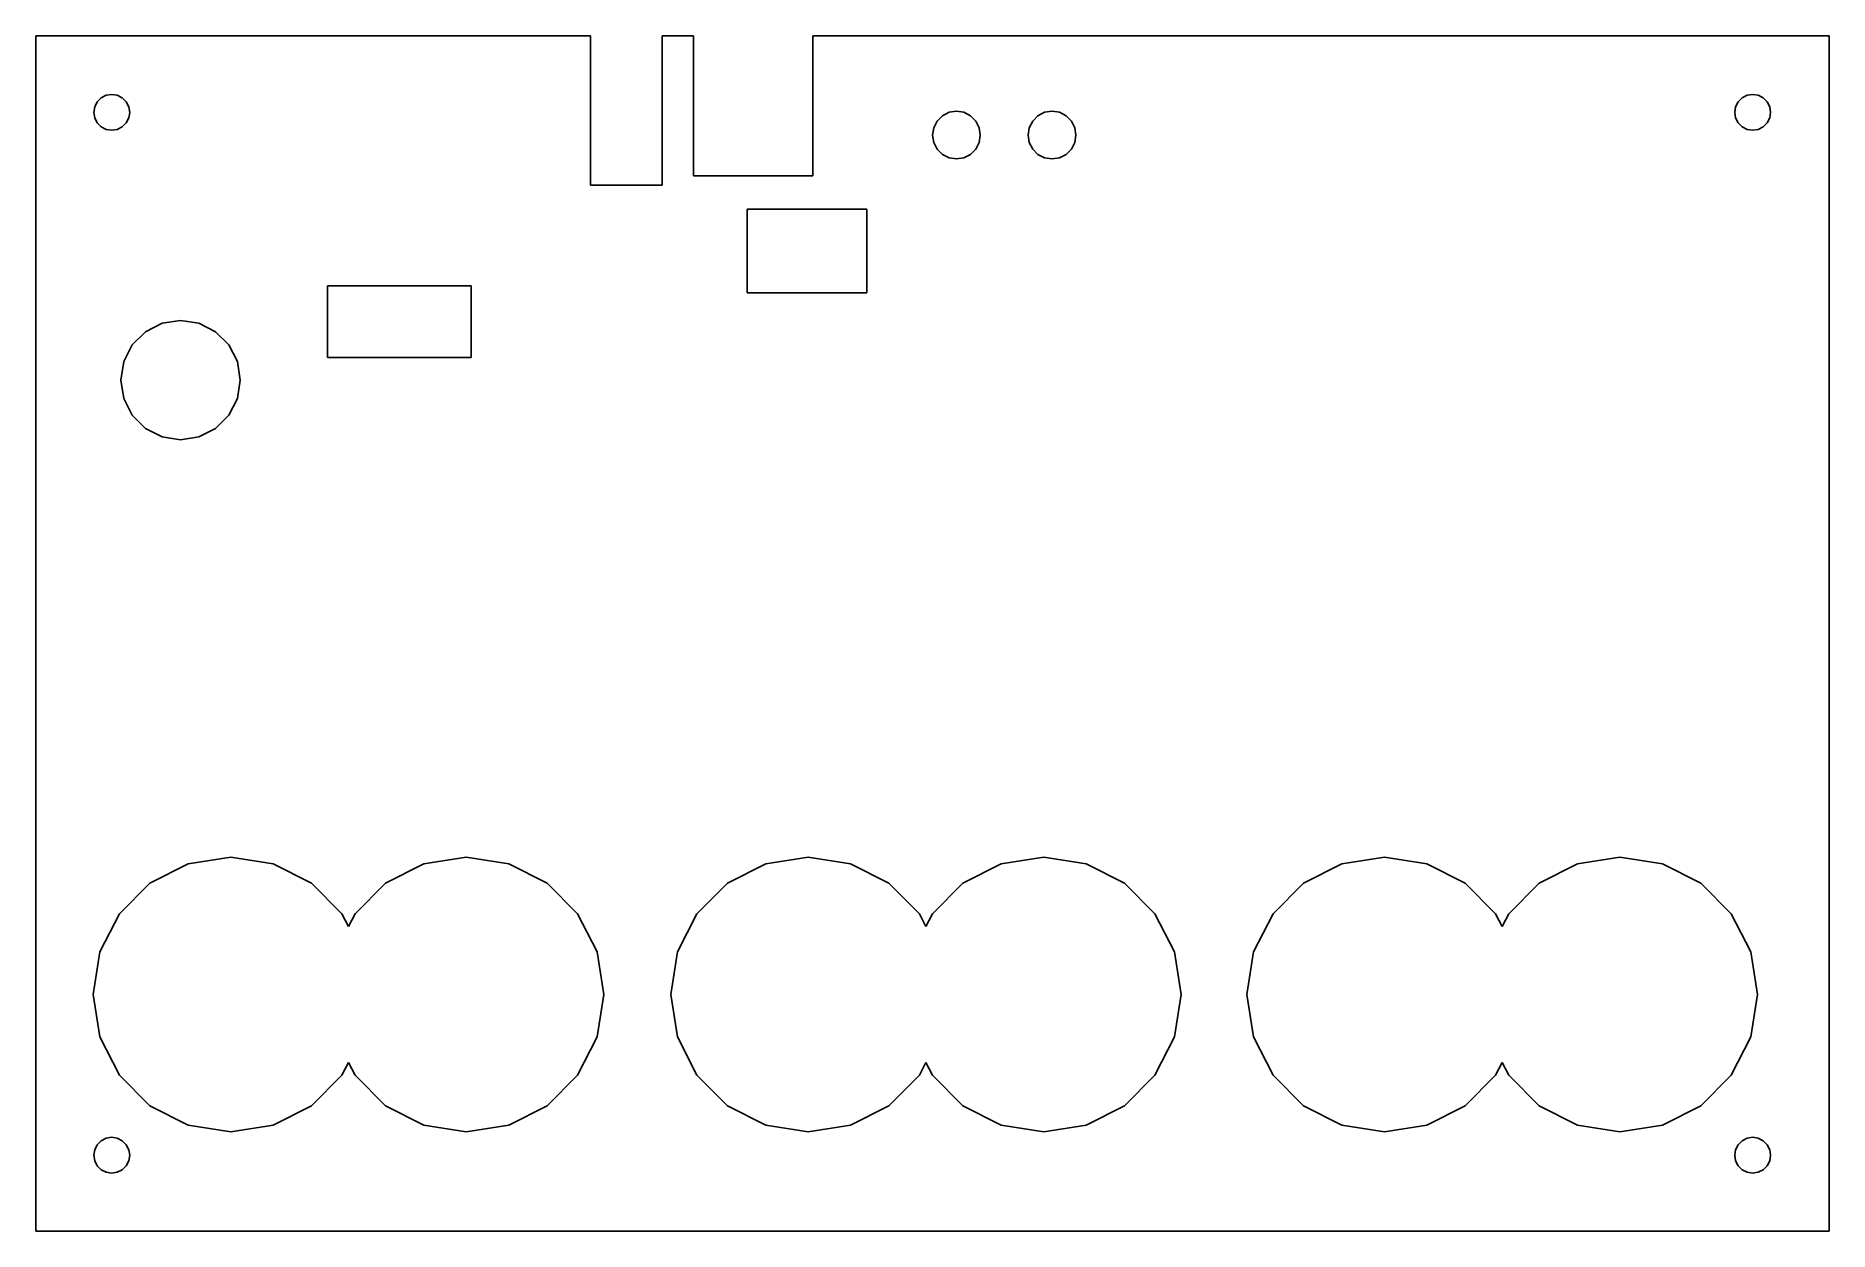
# Model space of a CAD drawing. Header units: metres. Extents: x 0 to 150, y 0 to 100.
import ezdxf

# ---------------------------------------------------------------- set-up
doc = ezdxf.new("R2010")
doc.units = ezdxf.units.M

msp = doc.modelspace()

# ---------------------------------------------------------------- linework, layer by layer
for p, q in [((46.4, 100), (0, 100)), ((0, 100), (0, 0)), ((46.4, 87.5), (46.4, 100)), ((55, 100), (52.4, 100)), ((52.4, 100), (52.4, 87.5)), ((55, 88.3), (55, 100)), ((150, 100), (65, 100)), ((65, 100), (65, 88.3)), ((150, 0), (150, 100)), ((5.13646, 94.4817), (5.46831, 94.8135)), ((5.46831, 94.8135), (5.88646, 95.0266)), ((5.88646, 95.0266), (6.34999, 95.1)), ((6.34999, 95.1), (6.81352, 95.0266)), ((6.81352, 95.0266), (7.23167, 94.8135)), ((7.23167, 94.8135), (7.56352, 94.4817)), ((142.386, 94.4817), (142.718, 94.8135)), ((142.718, 94.8135), (143.136, 95.0266)), ((143.136, 95.0266), (143.6, 95.1)), ((143.6, 95.1), (144.064, 95.0266)), ((144.064, 95.0266), (144.482, 94.8135)), ((144.482, 94.8135), (144.814, 94.4817)), ((4.84999, 93.6), (4.9234, 94.0635)), ((4.9234, 93.1365), (4.84999, 93.6)), ((4.9234, 94.0635), (5.13646, 94.4817)), ((5.13646, 92.7183), (4.9234, 93.1365)), ((7.56352, 94.4817), (7.77658, 94.0635)), ((7.77658, 93.1365), (7.56352, 92.7183)), ((7.77658, 94.0635), (7.84999, 93.6)), ((7.84999, 93.6), (7.77658, 93.1365)), ((75.382, 92.8756), (75.8244, 93.318)), ((75.8244, 93.318), (76.382, 93.6021)), ((76.382, 93.6021), (77, 93.7)), ((77, 93.7), (77.618, 93.6021)), ((77.618, 93.6021), (78.1756, 93.318)), ((78.1756, 93.318), (78.618, 92.8756)), ((83.382, 92.8756), (83.8244, 93.318)), ((83.8244, 93.318), (84.382, 93.6021)), ((84.382, 93.6021), (85, 93.7)), ((85, 93.7), (85.618, 93.6021)), ((85.618, 93.6021), (86.1756, 93.318)), ((86.1756, 93.318), (86.618, 92.8756)), ((142.1, 93.6), (142.173, 94.0635)), ((142.173, 93.1365), (142.1, 93.6)), ((142.173, 94.0635), (142.386, 94.4817)), ((142.386, 92.7183), (142.173, 93.1365)), ((144.814, 94.4817), (145.027, 94.0635)), ((145.027, 93.1365), (144.814, 92.7183)), ((145.027, 94.0635), (145.1, 93.6)), ((145.1, 93.6), (145.027, 93.1365)), ((5.46831, 92.3865), (5.13646, 92.7183)), ((5.88646, 92.1734), (5.46831, 92.3865)), ((6.34999, 92.1), (5.88646, 92.1734)), ((6.81352, 92.1734), (6.34999, 92.1)), ((7.23167, 92.3865), (6.81352, 92.1734)), ((7.56352, 92.7183), (7.23167, 92.3865)), ((75, 91.7), (75.0979, 92.318)), ((75.0979, 91.082), (75, 91.7)), ((75.0979, 92.318), (75.382, 92.8756)), ((78.618, 92.8756), (78.9021, 92.318)), ((78.9021, 92.318), (79, 91.7)), ((79, 91.7), (78.9021, 91.082)), ((83, 91.7), (83.0979, 92.318)), ((83.0979, 91.082), (83, 91.7)), ((83.0979, 92.318), (83.382, 92.8756)), ((86.618, 92.8756), (86.9021, 92.318)), ((86.9021, 92.318), (87, 91.7)), ((87, 91.7), (86.9021, 91.082)), ((142.718, 92.3865), (142.386, 92.7183)), ((143.136, 92.1734), (142.718, 92.3865)), ((143.6, 92.1), (143.136, 92.1734)), ((144.064, 92.1734), (143.6, 92.1)), ((144.482, 92.3865), (144.064, 92.1734)), ((144.814, 92.7183), (144.482, 92.3865)), ((75.382, 90.5244), (75.0979, 91.082)), ((75.8244, 90.082), (75.382, 90.5244)), ((76.382, 89.7979), (75.8244, 90.082)), ((78.1756, 90.082), (77.618, 89.7979)), ((78.618, 90.5244), (78.1756, 90.082)), ((78.9021, 91.082), (78.618, 90.5244)), ((83.382, 90.5244), (83.0979, 91.082)), ((83.8244, 90.082), (83.382, 90.5244)), ((84.382, 89.7979), (83.8244, 90.082)), ((86.1756, 90.082), (85.618, 89.7979)), ((86.618, 90.5244), (86.1756, 90.082)), ((86.9021, 91.082), (86.618, 90.5244)), ((77, 89.7), (76.382, 89.7979)), ((77.618, 89.7979), (77, 89.7)), ((85, 89.7), (84.382, 89.7979)), ((85.618, 89.7979), (85, 89.7)), ((52.4, 87.5), (46.4, 87.5)), ((65, 88.3), (55, 88.3)), ((59.5, 78.5), (59.5, 85.5)), ((59.5, 85.5), (69.5, 85.5)), ((69.5, 85.5), (69.5, 78.5)), ((24.4, 73.1), (24.4, 79.1)), ((24.4, 79.1), (36.4, 79.1)), ((36.4, 79.1), (36.4, 73.1)), ((69.5, 78.5), (59.5, 78.5)), ((8.0549, 74.1389), (9.16107, 75.2451)), ((9.16107, 75.2451), (10.5549, 75.9553)), ((10.5549, 75.9553), (12.1, 76.2)), ((12.1, 76.2), (13.6451, 75.9553)), ((13.6451, 75.9553), (15.0389, 75.2451)), ((15.0389, 75.2451), (16.1451, 74.1389)), ((7.34471, 72.7451), (8.0549, 74.1389)), ((16.1451, 74.1389), (16.8553, 72.7451)), ((7.09999, 71.2), (7.34471, 72.7451)), ((16.8553, 72.7451), (17.1, 71.2)), ((36.4, 73.1), (24.4, 73.1)), ((7.34471, 69.6549), (7.09999, 71.2)), ((17.1, 71.2), (16.8553, 69.6549)), ((8.0549, 68.2611), (7.34471, 69.6549)), ((16.8553, 69.6549), (16.1451, 68.2611)), ((9.16107, 67.1549), (8.0549, 68.2611)), ((16.1451, 68.2611), (15.0389, 67.1549)), ((10.5549, 66.4447), (9.16107, 67.1549)), ((12.1, 66.2), (10.5549, 66.4447)), ((13.6451, 66.4447), (12.1, 66.2)), ((15.0389, 67.1549), (13.6451, 66.4447)), ((9.54047, 29.1037), (12.7463, 30.7371)), ((12.7463, 30.7371), (16.3, 31.3)), ((16.3, 31.3), (19.8537, 30.7371)), ((19.8537, 30.7371), (23.0595, 29.1037)), ((29.2405, 29.1037), (32.4463, 30.7371)), ((32.4463, 30.7371), (36, 31.3)), ((36, 31.3), (39.5537, 30.7371)), ((39.5537, 30.7371), (42.7595, 29.1037)), ((57.8405, 29.1037), (61.0463, 30.7371)), ((61.0463, 30.7371), (64.6, 31.3)), ((64.6, 31.3), (68.1537, 30.7371)), ((68.1537, 30.7371), (71.3595, 29.1037)), ((77.5405, 29.1037), (80.7463, 30.7371)), ((80.7463, 30.7371), (84.3, 31.3)), ((84.3, 31.3), (87.8537, 30.7371)), ((87.8537, 30.7371), (91.0595, 29.1037)), ((106.04, 29.1037), (109.246, 30.7371)), ((109.246, 30.7371), (112.8, 31.3)), ((112.8, 31.3), (116.354, 30.7371)), ((116.354, 30.7371), (119.56, 29.1037)), ((125.74, 29.1037), (128.946, 30.7371)), ((128.946, 30.7371), (132.5, 31.3)), ((132.5, 31.3), (136.054, 30.7371)), ((136.054, 30.7371), (139.26, 29.1037)), ((6.99629, 26.5595), (9.54047, 29.1037)), ((23.0595, 29.1037), (25.6037, 26.5595)), ((26.6963, 26.5595), (29.2405, 29.1037)), ((42.7595, 29.1037), (45.3037, 26.5595)), ((55.2963, 26.5595), (57.8405, 29.1037)), ((71.3595, 29.1037), (73.9037, 26.5595)), ((74.9963, 26.5595), (77.5405, 29.1037)), ((91.0595, 29.1037), (93.6037, 26.5595)), ((103.496, 26.5595), (106.04, 29.1037)), ((119.56, 29.1037), (122.104, 26.5595)), ((123.196, 26.5595), (125.74, 29.1037)), ((139.26, 29.1037), (141.804, 26.5595)), ((5.36284, 23.3537), (6.99629, 26.5595)), ((25.6037, 26.5595), (26.15, 25.4873)), ((26.15, 25.4873), (26.6963, 26.5595)), ((45.3037, 26.5595), (46.9371, 23.3537)), ((53.6628, 23.3537), (55.2963, 26.5595)), ((73.9037, 26.5595), (74.45, 25.4873)), ((74.45, 25.4873), (74.9963, 26.5595)), ((93.6037, 26.5595), (95.2371, 23.3537)), ((101.863, 23.3537), (103.496, 26.5595)), ((122.104, 26.5595), (122.65, 25.4873)), ((122.65, 25.4873), (123.196, 26.5595)), ((141.804, 26.5595), (143.437, 23.3537)), ((4.79999, 19.8), (5.36284, 23.3537)), ((46.9371, 23.3537), (47.5, 19.8)), ((53.1, 19.8), (53.6628, 23.3537)), ((95.2371, 23.3537), (95.8, 19.8)), ((101.3, 19.8), (101.863, 23.3537)), ((143.437, 23.3537), (144, 19.8)), ((5.36284, 16.2463), (4.79999, 19.8)), ((47.5, 19.8), (46.9371, 16.2463)), ((53.6628, 16.2463), (53.1, 19.8)), ((95.8, 19.8), (95.2371, 16.2463)), ((101.863, 16.2463), (101.3, 19.8)), ((144, 19.8), (143.437, 16.2463)), ((6.99629, 13.0405), (5.36284, 16.2463)), ((46.9371, 16.2463), (45.3037, 13.0405)), ((55.2963, 13.0405), (53.6628, 16.2463)), ((95.2371, 16.2463), (93.6037, 13.0405)), ((103.496, 13.0405), (101.863, 16.2463)), ((143.437, 16.2463), (141.804, 13.0405)), ((26.15, 14.1127), (25.6037, 13.0405)), ((26.6963, 13.0405), (26.15, 14.1127)), ((74.45, 14.1126), (73.9037, 13.0405)), ((74.9963, 13.0405), (74.45, 14.1126)), ((122.65, 14.1127), (122.104, 13.0405)), ((123.196, 13.0405), (122.65, 14.1127)), ((9.54047, 10.4963), (6.99629, 13.0405)), ((25.6037, 13.0405), (23.0595, 10.4963)), ((29.2405, 10.4963), (26.6963, 13.0405)), ((45.3037, 13.0405), (42.7595, 10.4963)), ((57.8405, 10.4963), (55.2963, 13.0405)), ((73.9037, 13.0405), (71.3595, 10.4963)), ((77.5405, 10.4963), (74.9963, 13.0405)), ((93.6037, 13.0405), (91.0595, 10.4963)), ((106.04, 10.4963), (103.496, 13.0405)), ((122.104, 13.0405), (119.56, 10.4963)), ((125.74, 10.4963), (123.196, 13.0405)), ((141.804, 13.0405), (139.26, 10.4963)), ((12.7463, 8.86284), (9.54047, 10.4963)), ((23.0595, 10.4963), (19.8537, 8.86284)), ((32.4463, 8.86284), (29.2405, 10.4963)), ((42.7595, 10.4963), (39.5537, 8.86284)), ((61.0463, 8.86284), (57.8405, 10.4963)), ((71.3595, 10.4963), (68.1537, 8.86284)), ((80.7463, 8.86284), (77.5405, 10.4963)), ((91.0595, 10.4963), (87.8537, 8.86284)), ((109.246, 8.86284), (106.04, 10.4963)), ((119.56, 10.4963), (116.354, 8.86284)), ((128.946, 8.86284), (125.74, 10.4963)), ((139.26, 10.4963), (136.054, 8.86284)), ((5.13646, 7.23167), (5.46831, 7.56352)), ((5.46831, 7.56352), (5.88646, 7.77658)), ((5.88646, 7.77658), (6.34999, 7.84999)), ((6.34999, 7.84999), (6.81352, 7.77658)), ((6.81352, 7.77658), (7.23167, 7.56352)), ((7.23167, 7.56352), (7.56352, 7.23167)), ((16.3, 8.29999), (12.7463, 8.86284)), ((19.8537, 8.86284), (16.3, 8.29999)), ((36, 8.29999), (32.4463, 8.86284)), ((39.5537, 8.86284), (36, 8.29999)), ((64.6, 8.29999), (61.0463, 8.86284)), ((68.1537, 8.86284), (64.6, 8.29999)), ((84.3, 8.29999), (80.7463, 8.86284)), ((87.8537, 8.86284), (84.3, 8.29999)), ((112.8, 8.29999), (109.246, 8.86284)), ((116.354, 8.86284), (112.8, 8.29999)), ((132.5, 8.29999), (128.946, 8.86284)), ((136.054, 8.86284), (132.5, 8.29999)), ((142.386, 7.23167), (142.718, 7.56352)), ((142.718, 7.56352), (143.136, 7.77658)), ((143.136, 7.77658), (143.6, 7.84999)), ((143.6, 7.84999), (144.064, 7.77658)), ((144.064, 7.77658), (144.482, 7.56352)), ((144.482, 7.56352), (144.814, 7.23167)), ((4.84999, 6.34999), (4.9234, 6.81352)), ((4.9234, 5.88646), (4.84999, 6.34999)), ((4.9234, 6.81352), (5.13646, 7.23167)), ((7.56352, 7.23167), (7.77658, 6.81352)), ((7.77658, 6.81352), (7.84999, 6.34999)), ((7.84999, 6.34999), (7.77658, 5.88646)), ((142.1, 6.34999), (142.173, 6.81352)), ((142.173, 5.88646), (142.1, 6.34999)), ((142.173, 6.81352), (142.386, 7.23167)), ((144.814, 7.23167), (145.027, 6.81352)), ((145.027, 6.81352), (145.1, 6.34999)), ((145.1, 6.34999), (145.027, 5.88646)), ((5.13646, 5.46831), (4.9234, 5.88646)), ((5.46831, 5.13646), (5.13646, 5.46831)), ((5.88646, 4.9234), (5.46831, 5.13646)), ((6.34999, 4.84999), (5.88646, 4.9234)), ((6.81352, 4.9234), (6.34999, 4.84999)), ((7.23167, 5.13646), (6.81352, 4.9234)), ((7.56352, 5.46831), (7.23167, 5.13646)), ((7.77658, 5.88646), (7.56352, 5.46831)), ((142.386, 5.46831), (142.173, 5.88646)), ((142.718, 5.13646), (142.386, 5.46831)), ((143.136, 4.9234), (142.718, 5.13646)), ((143.6, 4.84999), (143.136, 4.9234)), ((144.064, 4.9234), (143.6, 4.84999)), ((144.482, 5.13646), (144.064, 4.9234)), ((144.814, 5.46831), (144.482, 5.13646)), ((145.027, 5.88646), (144.814, 5.46831)), ((0, 0), (150, 0))]:
    msp.add_line(p, q)

doc.saveas('drawing.dxf')
